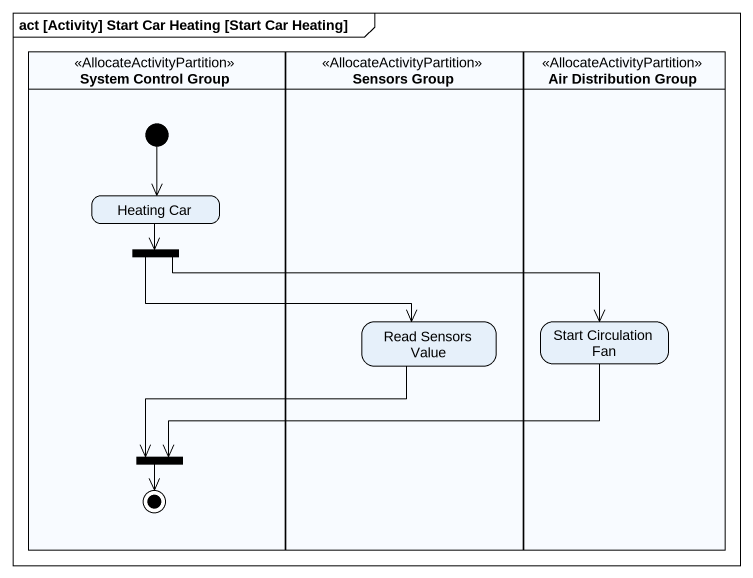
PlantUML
@startuml
mainframe act [Activity] Start Car Heating [Start Car Heating]
hide empty description
state "System Control Group" as System_Control_Group <<AllocateActivityPartition>> {
  state "Heating Car" as Heating_Car
  state fork1 <<fork>>
  state fork2 <<join>>
  [*] --> Heating_Car
  fork2 --> [*]
}
state "Sensors Group" as Sensors_Group <<AllocateActivityPartition>> {
  state "Read Sensors Value" as Read_Sensors_Value
}
state "Air Distribution Group" as Air_Distribution_Group <<AllocateActivityPartition>> {
  state "Start Circulation Fan" as Start_Circulation_Fan
}
Heating_Car --> fork1
fork1 -right-> Read_Sensors_Value
fork1 -right-> Start_Circulation_Fan
Read_Sensors_Value -left-> fork2
Start_Circulation_Fan -left-> fork2
@enduml
